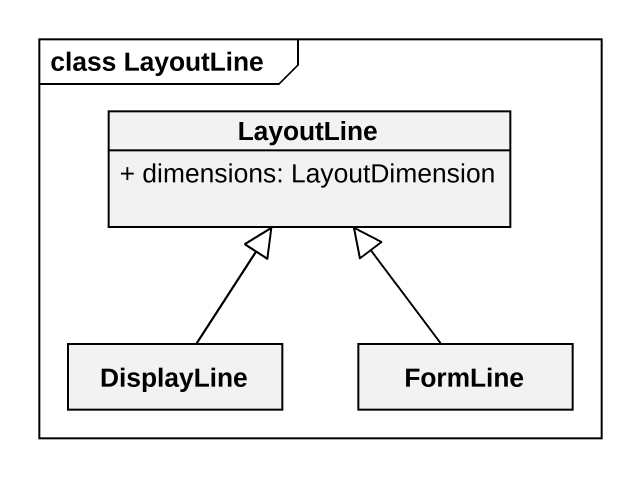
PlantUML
@startuml
mainframe class LayoutLine
hide circle
hide empty members
skinparam classAttributeIconSize 0
class LayoutLine {
  + dimensions: LayoutDimension
}
class DisplayLine
class FormLine
DisplayLine -up-|> LayoutLine
FormLine -up-|> LayoutLine
@enduml
